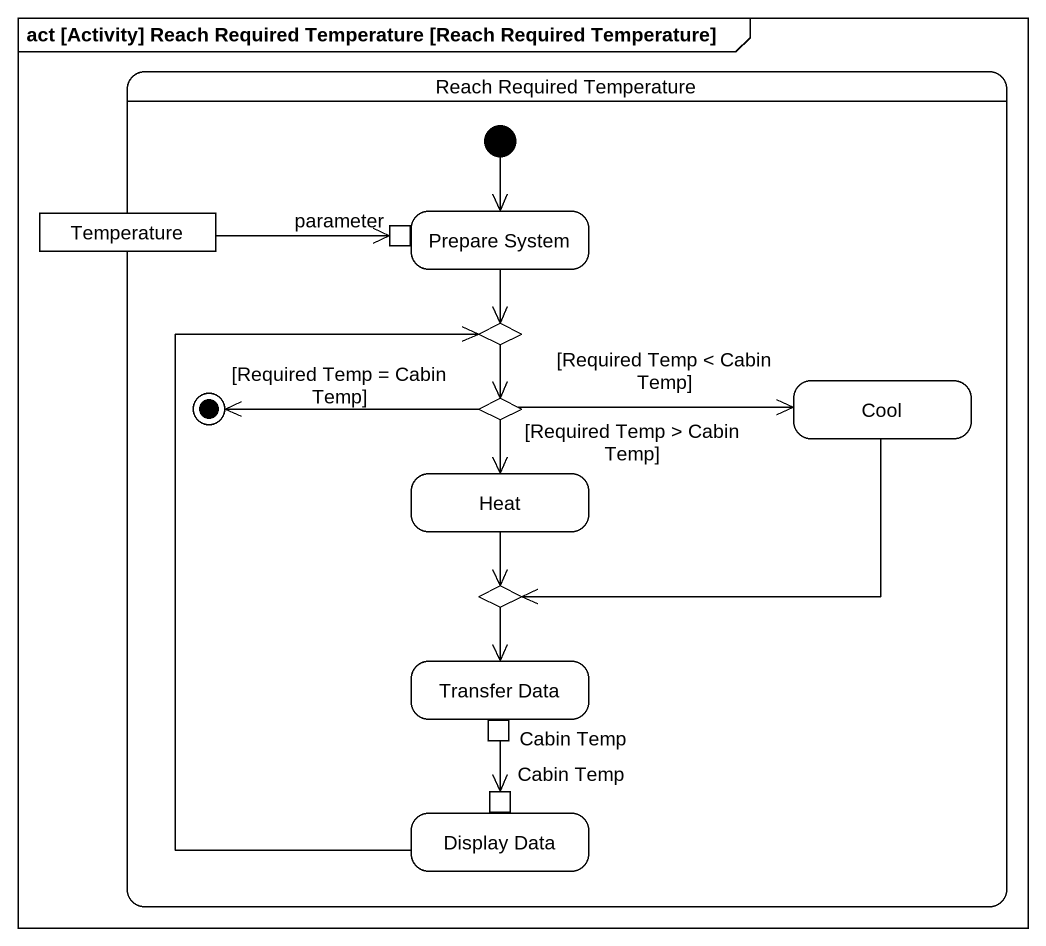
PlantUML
@startuml
mainframe act [Activity] Reach Required Temperature [Reach Required Temperature]
hide empty description
state "Reach Required Temperature" as Reach_Required_Temperature {
  state Temperature <<object>>
  state "Prepare System" as Prepare_System {
    state parameter <<inputPin>>
  }
  state choice1 <<choice>>
  state choice2 <<choice>>
  state Cool
  state Heat
  state "Transfer Data" as Transfer_Data {
    state "Cabin Temp" as Cabin_Temp <<outputPin>>
  }
  state choice3 <<choice>>
  state "Display Data" as Display_Data {
    state "Cabin Temp" as Cabin_Temp_2 <<inputPin>>
  }
  [*] --> Prepare_System
  choice2 -left-> [*] : [Required Temp = Cabin Temp]
}
Temperature -right-> parameter
Prepare_System --> choice1
choice1 --> choice2
choice2 -right-> Cool : [Required Temp < Cabin Temp]
choice2 --> Heat : [Required Temp > Cabin Temp]
Cool -left-> choice3
Heat --> choice3
choice3 --> Transfer_Data
Cabin_Temp --> Cabin_Temp_2
Display_Data -up-> choice1
@enduml
